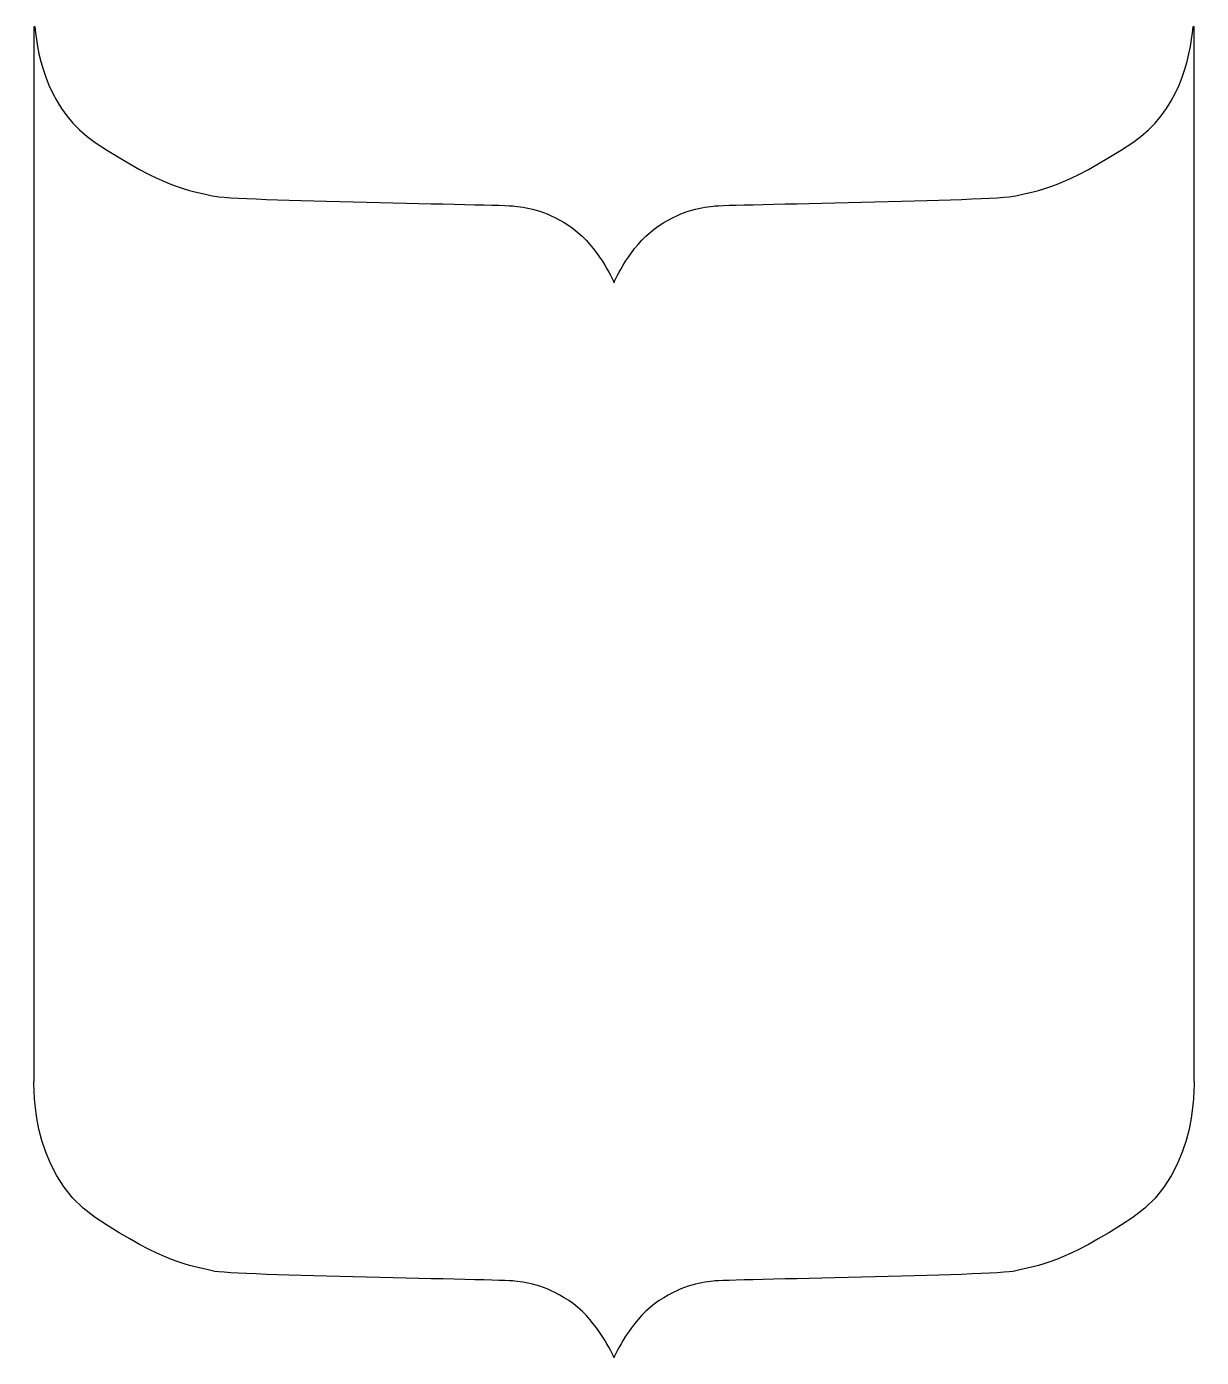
# Model space of a CAD drawing. Header units: centimetres. Extents: x -7.4 to 7.4, y -8.4 to 8.4.
import ezdxf

# ---------------------------------------------------------------- set-up
doc = ezdxf.new("R2010")
doc.units = ezdxf.units.CM
doc.header["$MEASUREMENT"] = 0
doc.layers.add('Camada 1', color=7, linetype='Continuous')

msp = doc.modelspace()

# ---------------------------------------------------------------- linework, layer by layer
at = {"layer": 'Camada 1'}
msp.add_open_spline([(7.28074, 8.3514), (7.28074, 8.3514), (7.27299, 8.3514), (7.27299, 8.3514), (7.27299, 8.3514), (7.23814, 7.94966), (7.09027, 7.28195), (6.51427, 6.89786), (6.51427, 6.89786), (5.65197, 6.32308), (5.31121, 6.29088), (5.04525, 6.22722), (5.04525, 6.22722), (4.77903, 6.16332), (1.41482, 6.12049), (1.24467, 6.09945), (1.24467, 6.09945), (1.07404, 6.07815), (0.82959, 6.04619), (0.51016, 5.81217), (0.51016, 5.81217), (0.20422, 5.58759), (0.01594, 5.17857), (0.0007, 5.14471), (0.0007, 5.14471), (0.0007, 5.14471), (0.0007, 5.14132), (0.0007, 5.14132), (0.0007, 5.14132), (0.0007, 5.14132), (0.00022, 5.14278), (-0.00001, 5.14301), (-0.00001, 5.14301), (-0.00051, 5.14277), (-0.00072, 5.14132), (-0.00072, 5.14132), (-0.00072, 5.14132), (-0.00072, 5.14132), (-0.00072, 5.14471), (-0.00072, 5.14471), (-0.00072, 5.14471), (-0.01596, 5.17858), (-0.2045, 5.5876), (-0.51015, 5.81217), (-0.51015, 5.81217), (-0.82961, 6.04619), (-1.07429, 6.07816), (-1.24466, 6.09945), (-1.24466, 6.09945), (-1.41503, 6.12048), (-4.77902, 6.16335), (-5.04548, 6.22722), (-5.04548, 6.22722), (-5.31147, 6.29088), (-5.65196, 6.32308), (-6.5145, 6.89786), (-6.5145, 6.89786), (-7.0905, 7.28195), (-7.23814, 7.94966), (-7.27346, 8.3514), (-7.27346, 8.3514), (-7.27346, 8.3514), (-7.28074, 8.3514), (-7.28074, 8.3514), (-7.28074, 8.3514), (-7.28074, 8.3514), (-7.28074, -4.80665), (-7.28074, -4.80665), (-7.28074, -4.80665), (-7.28074, -4.80665), (-7.3766, -6.01987), (-6.51453, -6.59513), (-6.51453, -6.59513), (-5.65199, -7.16967), (-5.31147, -7.20187), (-5.04551, -7.26553), (-5.04551, -7.26553), (-4.77905, -7.3294), (-1.41508, -7.37224), (-1.24469, -7.3933), (-1.24469, -7.3933), (-1.07432, -7.41484), (-0.82964, -7.44656), (-0.51018, -7.68106), (-0.51018, -7.68106), (-0.20451, -7.9054), (-0.01599, -8.31418), (-0.00075, -8.34829), (-0.00075, -8.34829), (-0.00075, -8.34829), (-0.00075, -8.35144), (-0.00075, -8.35144), (-0.00075, -8.35144), (-0.00075, -8.35144), (-0.00051, -8.35022), (-0.00004, -8.34998), (-0.00004, -8.34998), (0.0002, -8.35022), (0.00067, -8.35144), (0.00067, -8.35144), (0.00067, -8.35144), (0.00067, -8.35144), (0.00067, -8.34829), (0.00067, -8.34829), (0.00067, -8.34829), (0.01591, -8.31419), (0.20419, -7.90543), (0.51013, -7.68106), (0.51013, -7.68106), (0.82956, -7.44656), (1.07401, -7.41484), (1.24464, -7.3933), (1.24464, -7.3933), (1.41479, -7.37224), (4.779, -7.3294), (5.04522, -7.26553), (5.04522, -7.26553), (5.31121, -7.20187), (5.65196, -7.16967), (6.51424, -6.59513), (6.51424, -6.59513), (7.37654, -6.01987), (7.28071, -4.80665), (7.28071, -4.80665), (7.28071, -4.80665), (7.28071, -4.80665), (7.28071, 8.3514), (7.28071, 8.3514), (7.28071, 8.3514), (7.28071, 8.3514), (7.28074, 8.3514), (7.28074, 8.3514)], degree=3, knots=[0, 0, 0, 0, 0.02941176, 0.02941176, 0.02941176, 0.02941176, 0.05882353, 0.05882353, 0.05882353, 0.05882353, 0.08823529, 0.08823529, 0.08823529, 0.08823529, 0.11764706, 0.11764706, 0.11764706, 0.11764706, 0.14705882, 0.14705882, 0.14705882, 0.14705882, 0.17647059, 0.17647059, 0.17647059, 0.17647059, 0.20588235, 0.20588235, 0.20588235, 0.20588235, 0.23529412, 0.23529412, 0.23529412, 0.23529412, 0.26470588, 0.26470588, 0.26470588, 0.26470588, 0.29411765, 0.29411765, 0.29411765, 0.29411765, 0.32352941, 0.32352941, 0.32352941, 0.32352941, 0.35294118, 0.35294118, 0.35294118, 0.35294118, 0.38235294, 0.38235294, 0.38235294, 0.38235294, 0.41176471, 0.41176471, 0.41176471, 0.41176471, 0.44117647, 0.44117647, 0.44117647, 0.44117647, 0.47058824, 0.47058824, 0.47058824, 0.47058824, 0.5, 0.5, 0.5, 0.5, 0.52941176, 0.52941176, 0.52941176, 0.52941176, 0.55882353, 0.55882353, 0.55882353, 0.55882353, 0.58823529, 0.58823529, 0.58823529, 0.58823529, 0.61764706, 0.61764706, 0.61764706, 0.61764706, 0.64705882, 0.64705882, 0.64705882, 0.64705882, 0.67647059, 0.67647059, 0.67647059, 0.67647059, 0.70588235, 0.70588235, 0.70588235, 0.70588235, 0.73529412, 0.73529412, 0.73529412, 0.73529412, 0.76470588, 0.76470588, 0.76470588, 0.76470588, 0.79411765, 0.79411765, 0.79411765, 0.79411765, 0.82352941, 0.82352941, 0.82352941, 0.82352941, 0.85294118, 0.85294118, 0.85294118, 0.85294118, 0.88235294, 0.88235294, 0.88235294, 0.88235294, 0.91176471, 0.91176471, 0.91176471, 0.91176471, 0.94117647, 0.94117647, 0.94117647, 0.94117647, 1, 1, 1, 1], dxfattribs=at)

doc.saveas('drawing.dxf')
